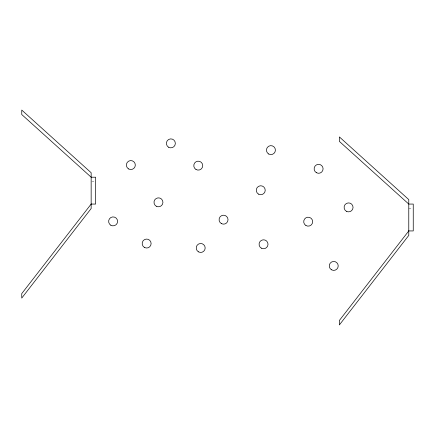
<?xml version="1.0" encoding="UTF-8"?>
<svg xmlns="http://www.w3.org/2000/svg" width="435" height="435" viewBox="0 0 435 435"><rect width="100%" height="100%" fill="white"/><g stroke="black" fill="none" stroke-linecap="round" stroke-linejoin="round"><path stroke-width="0.33" stroke-dasharray="2.17 1.63" d="M91.79 181.683L94.352 181.683M408.775 208.544L411.972 208.544"/><path stroke-width="0.65" d="M91.154 204.069L21.75 293.609L21.75 298.084L91.154 208.544L91.154 172.733L21.75 110.055L21.75 114.53L91.154 177.208L95.629 177.208L95.629 204.069L91.154 204.069M408.775 230.931L339.371 320.47L339.371 324.945L408.775 235.406L408.775 199.594L339.371 136.916L339.371 141.391L408.775 204.069L413.25 204.069L413.25 230.931L408.775 230.931M128.602 168.938A4.475 4.475 0 0 0 135.318 165.061A4.475 4.475 0 0 0 128.602 161.184A4.475 4.475 0 0 0 128.602 168.938M156.23 206.206A4.475 4.475 0 0 0 162.94 202.329A4.475 4.475 0 0 0 156.23 198.452A4.475 4.475 0 0 0 156.23 206.206M196.022 169.514A4.475 4.475 0 0 0 202.737 165.637A4.475 4.475 0 0 0 196.022 161.76A4.475 4.475 0 0 0 196.022 169.514M144.404 247.423A4.475 4.475 0 0 0 151.119 243.546A4.475 4.475 0 0 0 144.404 239.669A4.475 4.475 0 0 0 144.404 247.423M221.317 223.552A4.475 4.475 0 0 0 228.032 219.675A4.475 4.475 0 0 0 221.317 215.798A4.475 4.475 0 0 0 221.317 223.552M258.51 194.124A4.475 4.475 0 0 0 265.225 190.247A4.475 4.475 0 0 0 258.51 186.37A4.475 4.475 0 0 0 258.51 194.124M261.31 248.157A4.475 4.475 0 0 0 268.025 244.28A4.475 4.475 0 0 0 261.31 240.403A4.475 4.475 0 0 0 261.31 248.157M316.375 172.684A4.475 4.475 0 0 0 323.091 168.802A4.475 4.475 0 0 0 316.375 164.925A4.475 4.475 0 0 0 316.375 172.684M305.946 225.547A4.475 4.475 0 0 0 312.662 221.671A4.475 4.475 0 0 0 305.946 217.794A4.475 4.475 0 0 0 305.946 225.547M198.458 251.843A4.475 4.475 0 0 0 205.173 247.966A4.475 4.475 0 0 0 198.458 244.089A4.475 4.475 0 0 0 198.458 251.843M168.628 147.242A4.475 4.475 0 0 0 175.343 143.365A4.475 4.475 0 0 0 168.628 139.488A4.475 4.475 0 0 0 168.628 147.242M346.342 211.263A4.475 4.475 0 0 0 353.057 207.386A4.475 4.475 0 0 0 346.342 203.509A4.475 4.475 0 0 0 346.342 211.263M110.876 225.259A4.475 4.475 0 0 0 117.591 221.382A4.475 4.475 0 0 0 110.876 217.505A4.475 4.475 0 0 0 110.876 225.259M268.683 154.001A4.475 4.475 0 0 0 275.399 150.118A4.475 4.475 0 0 0 268.683 146.242A4.475 4.475 0 0 0 268.683 154.001M331.503 269.798A4.475 4.475 0 0 0 338.218 265.921A4.475 4.475 0 0 0 331.503 262.044A4.475 4.475 0 0 0 331.503 269.798"/></g></svg>
